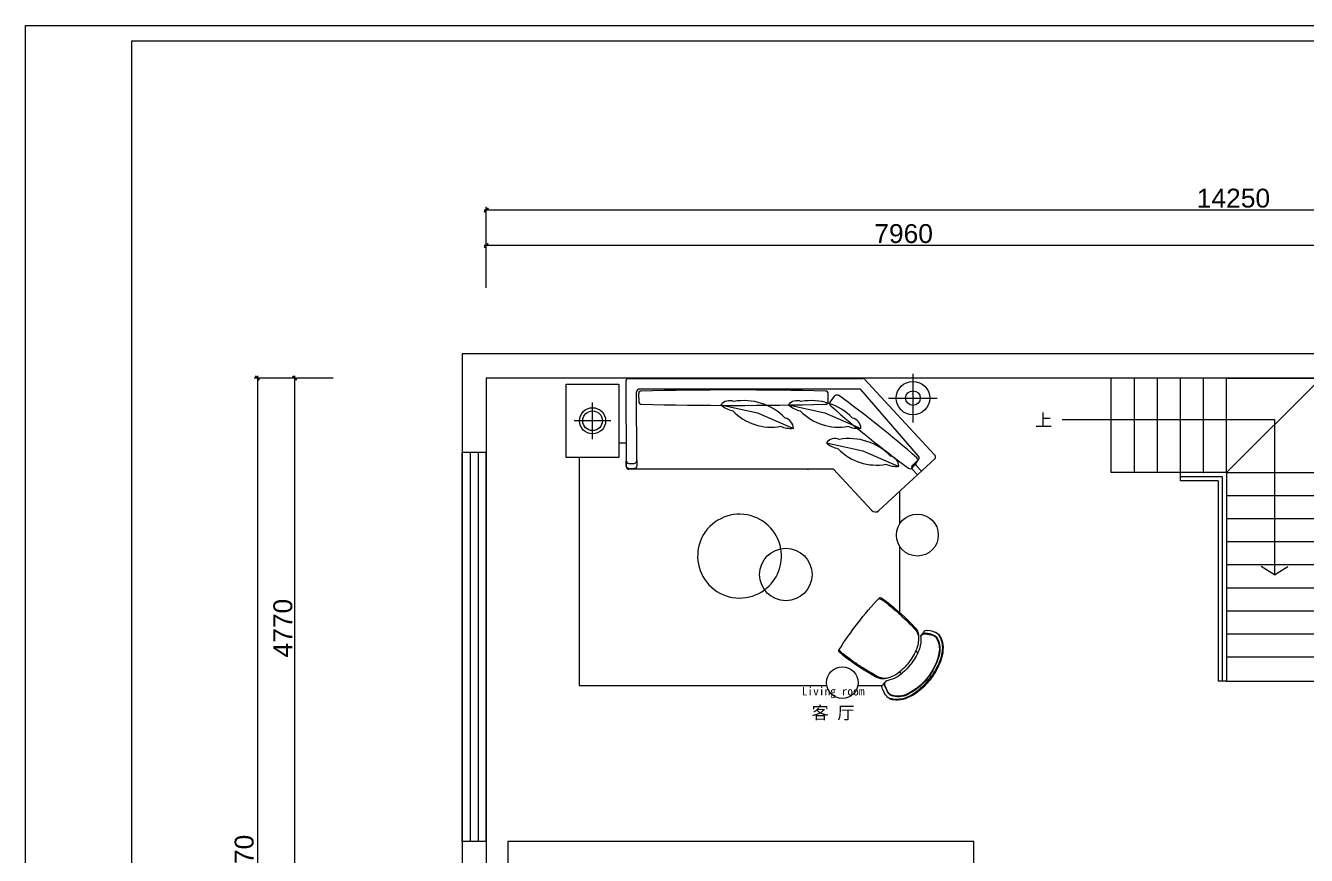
# Model space of a CAD drawing. Header units: millimetres. Extents: x 2919 to 27402, y 1359 to 40342.
# Drawn here: x 2919 to 15131, y 32428 to 40342 of the extents above; entities that cross this region are included whole.
import ezdxf

# ---------------------------------------------------------------- set-up
doc = ezdxf.new("R2010")
doc.units = ezdxf.units.MM
doc.linetypes.add('DASH', pattern=[0.35, 0.25, -0.1])
for name, color, linetype in [('1', 1, 'Continuous'), ('DIM', 1, 'Continuous'), ('FF-FURN', 51, 'Continuous'), ('W-文字', 30, 'Continuous')]:
    doc.layers.add(name, color=color, linetype=linetype)
doc.layers.add('填充', color=250, linetype='Continuous', lineweight=30)
doc.styles.get("Standard").update_dxf_attribs({"font": 'arial.ttf'})
doc.styles.add('家具内标注', font='simhei.ttf', dxfattribs={"height": 140})
doc.dimstyles.new('爱', dxfattribs={"dimtxt": 180, "dimasz": 40, "dimexe": 30, "dimexo": 30, "dimgap": 20, "dimtad": 1, "dimdec": 0, "dimdsep": 46, "dimtxsty": 'Standard', "dimblk": 'ARCHTICK', "dimcen": 2.5, "dimdle": 20, "dimclrd": 3, "dimclre": 3, "dimclrt": 3, "dimadec": 0, "dimazin": 0, "dimtfac": 1, "dimtdec": 0, "dimtmove": 2, "dimatfit": 3, "dimldrblk": 'OPEN90', "dimfxl": 0, "dimarcsym": 0})

# ---------------------------------------------------------------- blocks, each defined once
blk = doc.blocks.new('4a78gf4t8h7y4u874i78478o478op[pp[[p[[')
at = {"layer": 'DIM', "color": 152, "linetype": 'ByBlock'}
for p, q in [((0, -201.46), (0, 0)), ((0, 0), (420, 0)), ((17.39, -201.46), (17.39, -2.51)), ((17.39, -2.51), (300.11, -2.51))]:
    blk.add_line(p, q, dxfattribs=at)
blk = doc.blocks.new('sghsh')
at = {"layer": 'W-文字', "color": 30, "attachment_point": 5, "style": '家具内标注'}
for s, insert, char_height in [('\\A1;卫生间', (99639, -1702), 120), ('\\A1;Secondary defense', (99642, -1873), 80), ('\\A1;Living room', (93781, -2097), 80), ('\\A1;次 卧', (103642, -2075), 120), ('\\A1;客 厅', (93781, -2295), 120), ('\\A1;Second bedroom', (103641, -2274), 80), ('\\A1;{\\H0.85714x;过 道} ', (100421, -3301), 140), ('\\A1;Aisle', (100421, -3499), 80), ('\\A1;杂物间', (97715, -4528), 120), ('\\A1;儿童房', (100587, -4528), 120), ('\\A1;厨房', (93588, -6239), 120), ('\\A1;Kitchen', (93587, -6425), 80)]:
    blk.add_mtext(s, dxfattribs=dict(at, insert=insert, char_height=char_height))
blk = doc.blocks.new('YLD.Studio-01-206')
at = {"layer": 'FF-FURN', "color": 251}
for p, q in [((-2187, -61, 0), (-1021, 6982, 0)), ((-1978, -6815, 0), (-2187, -61, 0))]:
    blk.add_line(p, q, dxfattribs=at)
for centre, radius, start, end in [((-480, 5056), 1991, 106.37606, 180.48421), ((-5433, 5397), 4665, 349.97984, 19.66442), ((6371, -460), 10412, 148.11488, 204.1065), ((-9670, 663), 9693, 327.92995, 24.221), ((-6117, -4666), 4665, 332.55696, 2.24154), ((-1163, -4999), 1991, 171.73717, 245.84532)]:
    blk.add_arc(centre, radius, start, end, dxfattribs=at)
blk = doc.blocks.new('YLD.Studio-01-204')
at = {"layer": 'FF-FURN'}
for p, q in [((-340, -553), (-339, -551)), ((-339, -551), (-322, -520)), ((-313, -563), (-289, -519)), ((-285, -521), (-309, -565)), ((-295, -499), (-258, -499)), ((-114, -570), (-114, -546)), ((114, -546), (114, -570)), ((258, -499), (294, -499)), ((309, -565), (285, -521)), ((289, -519), (313, -563)), ((322, -520), (339, -551)), ((339, -551), (340, -553)), ((-350, -587), (-350, -586)), ((-350, -587), (-350, -587)), ((-348, -619), (-348, -618)), ((-348, -619), (-348, -618)), ((-348, -620), (-348, -619)), ((-348, -620), (-348, -619)), ((-14, -581), (0, -581)), ((0, -581), (14, -581)), ((348, -618), (348, -619)), ((348, -618), (348, -619)), ((348, -619), (348, -620)), ((348, -619), (348, -620)), ((350, -586), (350, -587)), ((350, -587), (350, -587)), ((-287, -713), (-286, -714)), ((-286, -714), (-286, -714)), ((-224, -721), (-224, -721)), ((-222, -717), (-222, -717)), ((-222, -717), (-222, -717)), ((-19, -767), (19, -767)), ((0, -772), (-19, -772)), ((19, -772), (0, -772)), ((222, -717), (222, -717)), ((222, -717), (222, -717)), ((224, -721), (224, -721)), ((286, -714), (287, -713)), ((286, -714), (286, -714)), ((28, -787), (-28, -787))]:
    blk.add_line(p, q, dxfattribs=at)
for centre, radius, start, end in [((113, -83), 413, 171.5522, 179.8087), ((1779, -81), 2079, 180.002, 189.3362), ((-286, -24), 9.29, 95.2823, 171.0613), ((-96, -73), 194, 162.1963, 181.3522), ((1778, -77), 2067, 180.0082, 182.6944), ((0, -2867), 2867, 89.9998, 95.7499), ((0, -2867), 2867, 84.2501, 90.0002), ((-1779, -81), 2079, 350.6638, 359.998), ((96, -73), 194, 358.6478, 17.8037), ((286, -24), 9.29, 8.9387, 84.7177), ((-1778, -77), 2067, 357.3056, 359.9918), ((-113, -83), 413, 0.1913, 8.4478), ((1778, -77), 2068, 182.6945, 185.391), ((-1778, -77), 2068, 354.609, 357.3055), ((1780, -77), 2069, 185.3912, 188.0865), ((-1780, -77), 2069, 351.9135, 354.6088), ((-161, -397), 114, 191.2065, 227.3007), ((1781, -77), 2071, 188.0865, 189.527), ((-134, -401), 129, 188.3409, 208.2409), ((161, -397), 114, 312.6993, 348.7935), ((134, -401), 129, 331.7591, 351.6591), ((-1781, -77), 2071, 350.473, 351.9135), ((-208, -611), 143, 156.079, 170.2604), ((-282, -539), 44.3, 122.6742, 154.5623), ((-294, -521), 22, 91.4383, 122.7488), ((-247, -543), 48.3, 119.7741, 150.6086), ((-247, -543), 43.7, 120.1428, 150.5914), ((-259, -529), 30, 87.4832, 113.1403), ((-252, -534), 33.6, 80.3672, 119.6392), ((-258, -526), 27.6, 53.5962, 89.7232), ((-160, -419), 97.1, 206.3078, 229.7514), ((-45, -287), 293, 227.8081, 248.8028), ((-36, -255), 303, 228.0906, 250.24), ((0, -59), 500, 253.9822, 270.0053), ((0, -59), 500, 269.9947, 286.0178), ((36, -255), 303, 289.76, 311.9094), ((45, -287), 293, 291.1972, 312.1919), ((160, -419), 97.1, 310.2486, 333.6922), ((258, -526), 27.6, 90.2768, 126.4038), ((252, -534), 33.6, 60.3608, 99.6328), ((259, -529), 30, 66.8597, 92.5168), ((247, -543), 43.7, 29.4086, 59.8572), ((247, -543), 48.3, 29.3914, 60.2259), ((294, -521), 22, 57.2512, 88.5617), ((282, -539), 44.3, 25.4377, 57.3258), ((208, -611), 143, 9.7396, 23.921), ((-261, -606), 90.8, 170.527, 197.0872), ((-271, -599), 79.5, 171.4416, 194.1629), ((-271, -599), 79.5, 174.0891, 194.1615), ((-144, -539), 219, 201.6305, 231.4519), ((-144, -539), 219, 201.6305, 231.4519), ((-242, -597), 111, 198.6713, 210.4574), ((-140, -536), 230, 210.5109, 230.3774), ((-206, -611), 117, 156.079, 170.2604), ((-269, -599), 53.2, 171.4416, 194.1629), ((-144, -553), 187, 198.3755, 244.3787), ((-269, -599), 48.8, 171.493, 193.9908), ((-206, -611), 113, 156.1743, 170.2376), ((-144, -553), 182, 198.4185, 244.3757), ((-14, -114), 466, 252.9391, 269.9879), ((14, -114), 466, 270.0121, 287.0609), ((144, -553), 182, 295.6243, 341.5815), ((144, -553), 187, 295.6213, 341.6245), ((144, -539), 219, 308.5481, 338.3695), ((144, -539), 219, 308.5481, 338.3695), ((140, -536), 230, 309.6226, 329.4891), ((206, -611), 113, 9.7624, 23.8257), ((206, -611), 117, 9.7396, 23.921), ((269, -599), 48.8, 346.0092, 8.507), ((269, -599), 53.2, 345.8371, 8.5584), ((242, -597), 111, 329.5426, 341.3287), ((271, -599), 79.5, 345.8371, 8.5584), ((261, -606), 90.8, 342.9128, 9.473), ((271, -599), 79.5, 345.8385, 5.9109), ((-50, -390), 401, 233.9482, 257.8762), ((-56, -390), 392, 234.9338, 258.8414), ((-56, -390), 392, 234.9338, 258.8414), ((0, -249), 523, 244.5382, 267.8656), ((0, -250), 518, 244.538, 267.8555), ((-4, -154), 633, 258.4274, 267.878), ((-4, -154), 633, 258.4274, 267.878), ((0, -250), 518, 272.1445, 295.462), ((0, -249), 523, 272.1344, 295.4618), ((4, -154), 633, 272.122, 281.5726), ((4, -154), 633, 272.122, 281.5726), ((56, -390), 392, 281.1586, 305.0662), ((56, -390), 392, 281.1586, 305.0662), ((50, -390), 401, 282.1238, 306.0518), ((5, -155), 642, 257.4668, 266.918), ((0, -333), 464, 266.3475, 273.6525), ((0, -595), 194, 261.7353, 278.2647), ((-5, -155), 642, 273.082, 282.5332)]:
    blk.add_arc(centre, radius, start, end, dxfattribs=at)
blk = doc.blocks.new('YLD.Studio-04-230')
at = {"layer": 'FF-FURN', "color": 251}
for p, q in [((1653, 1739, 0), (1653, 1276, 0)), ((1421, 1507, 0), (1884, 1507, 0)), ((-1055, 884, 0), (-1005, 885, 0)), ((1693, 903, 0), (1647, 844, 0)), ((1734, 810, 0), (1683, 865, 0))]:
    blk.add_line(p, q, dxfattribs=at)
at = {"layer": 'FF-FURN'}
for p, q in [((-1084, 1669, 0), (-1081, 859, 0)), ((-1059, 1694, 0), (1174, 1694, 0)), ((1143, 1594, 0), (-955, 1594, 0)), ((1707, 954, 0), (1157, 1590, 0)), ((1189, 1690, 0), (1859, 965, 0)), ((-981, 908, 0), (-982, 1568, 0)), ((-1081, 859, 0), (-1081, 854, 0)), ((1328, 434, 0), (1865, 931, 0)), ((1648, 866, 0), (1705, 919, 0)), ((895, 829, 0), (-1055, 829, 0)), ((895, 829, 0), (1257, 437, 0)), ((1697, 776, 0), (1646, 831, 0))]:
    blk.add_line(p, q, dxfattribs=at)
at = {"layer": 'FF-FURN', "color": 251, "linetype": 'Continuous', "lineweight": -3}
for p, q in [((-1402, 1116, 0), (-1402, 1466, 0)), ((-1227, 1291, 0), (-1577, 1291, 0))]:
    blk.add_line(p, q, dxfattribs=at)
at = {"layer": 'FF-FURN', "elevation": 0}
blk.add_lwpolyline([(-1152, 941), (-1652, 941), (-1652, 1641), (-1152, 1641)], close=True, dxfattribs=at)
at = {"layer": 'FF-FURN', "color": 251, "elevation": 0}
for points in [[(-939, 1574), (-939, 1574, 0.414214), (-964, 1549), (-962, 1474, 0.414214), (-937, 1449)], [(820, 1449), (820, 1449, 0.414214), (845, 1474), (845, 1549, 0.414214), (820, 1574)], [(870, 1433), (870, 1433, -0.414214), (864, 1468), (907, 1530, -0.414214), (941, 1536)]]:
    blk.add_lwpolyline(points, format="xyb", dxfattribs=at)
for points in [[(-1082, 1076), (-1152, 1076)], [(-1528, 941), (-1528, -1234), (832, -1234)], [(1528, 312), (1528, 620)], [(1528, -539), (1528, 91)], [(1127, -1234), (1360, -1234)]]:
    blk.add_lwpolyline(points, dxfattribs=at)
at = {"layer": 'FF-FURN', "elevation": 0}
blk.add_lwpolyline([(-981, 911), (-980, 861, -0.414214), (-1004, 835), (-1054, 834, -0.414214), (-1080, 859), (-1081, 909)], format="xyb", dxfattribs=at)
at = {"layer": 'FF-FURN'}
for centre, radius in [((1653, 1507, 0), 160), ((1695, 201, 0), 200), ((441, -175), 250), ((980, -1207, 0), 150)]:
    blk.add_circle(centre, radius, dxfattribs=at)
at = {"layer": 'FF-FURN', "color": 251}
blk.add_circle((1653, 1507, 0), 70, dxfattribs=at)
at = {"layer": 'FF-FURN', "linetype": 'Continuous', "lineweight": -3}
blk.add_circle((-1402, 1291, 0), 125, dxfattribs=at)
at = {"layer": 'FF-FURN', "color": 251, "linetype": 'Continuous', "lineweight": -3}
blk.add_circle((-1402, 1291, 0), 93.7, dxfattribs=at)
at = {"layer": 'FF-FURN'}
for centre, radius, start, end in [((-1059, 1669, 0), 25, 90, 180.2017), ((-956, 1568, 0), 26, 87.1987, 180.1776), ((1143, 1569, 0), 25, 55.0667, 90), ((1143, 1569, 0), 25, 55.0667, 90), ((1174, 1669, 0), 25, 55.0667, 90), ((1665, 848, 0), 25, 132.7566, 222.7566), ((1688, 937, 0), 25, 312.7566, 40.8358), ((1844, 945, 0), 25, 325.0667, 55.0667), ((-1056, 854, 0), 25, 181.0848, 271.0848), ((643, 804, 0), 25, 51.6326, 90), ((0, 0), 400, 10.2164, 306.5716), ((1294, 471, 0), 50, 222.7566, 312.7566)]:
    blk.add_arc(centre, radius, start, end, dxfattribs=at)
at = {"layer": 'FF-FURN', "color": 251}
for centre, radius, start, end in [((-55, -32859, 0), 34444, 88.5443, 91.4702), ((-5912, -7800, 0), 11582, 48.9738, 53.7166), ((-63, 36211, 0), 34773, 268.5594, 271.4537), ((8475, 10168, 0), 11582, 228.9543, 233.6612), ((-1056, 909, 0), 25, 181.0856, 271.0856), ((-1006, 910, 0), 25, 271.0856, 1.0856), ((1701, 882, 0), 25, 132.7566, 222.7566), ((1674, 918, 0), 25, 322.0168, 48.9738), ((1627, 859, 0), 25, 233.6612, 322.0168)]:
    blk.add_arc(centre, radius, start, end, dxfattribs=at)
at = {"layer": 'FF-FURN', "color": 250}
blk.add_arc((0, 0), 400, 306.5716, 10.2164, dxfattribs=at)
at = {"layer": 'FF-FURN', "color": 251, "extrusion": (0, 0, -1), "xscale": -0.05261800496623998, "yscale": 0.05261800496623998, "zscale": -0.05261800496623998, "rotation": 104.058036222693}
for p in [(-145, 1255, 0), (-788, 1255, 0), (-1150, 893, 0)]:
    blk.add_blockref('YLD.Studio-01-206', p, dxfattribs=at)
at = {"layer": 'FF-FURN', "xscale": -1.1, "yscale": 1.1, "zscale": 1.1, "rotation": 52.26939912018064}
blk.add_blockref('YLD.Studio-01-204', (1127, -638, 0), dxfattribs=at)
blk = doc.blocks.new('B GKJGD')
at = {"color": 255}
for p, q in [((1346703, -160397), (1346783, -160397)), ((1344793, -160837), (1344793, -160757))]:
    blk.add_line(p, q, dxfattribs=at)
at = {"layer": 'FF-FURN'}
for p, q in [((1347287, -159270), (1347287, -161294)), ((1346783, -159737), (1347683, -159737)), ((1346783, -160397), (1346783, -159737)), ((1346783, -159957), (1347683, -159957)), ((1346783, -160177), (1347683, -160177)), ((1346703, -160757), (1346703, -160397)), ((1346743, -160397), (1346743, -160794)), ((1346783, -160397), (1347683, -160397)), ((1346783, -160837), (1346783, -160397)), ((1346783, -160617), (1347683, -160617)), ((1346703, -160757), (1344793, -160757)), ((1346743, -160794), (1344793, -160794)), ((1346783, -160837), (1344793, -160837)), ((1344793, -160837), (1344793, -161737)), ((1345023, -160837), (1345023, -161737)), ((1345243, -160837), (1345243, -161737)), ((1345463, -160837), (1345463, -161737)), ((1345683, -160837), (1345683, -161737)), ((1345903, -160837), (1345903, -161737)), ((1346123, -160837), (1346123, -161737)), ((1346343, -160837), (1346343, -161737)), ((1346563, -160837), (1346563, -161737)), ((1346783, -160837), (1346783, -161737)), ((1346783, -160837), (1347683, -160837)), ((1346783, -160837), (1347683, -161737)), ((1347683, -160837), (1347683, -161737)), ((1345807, -161294), (1345884, -161166)), ((1347287, -161294), (1345807, -161294)), ((1345807, -161294), (1345884, -161422)), ((1346783, -161737), (1347683, -161737))]:
    blk.add_line(p, q, dxfattribs=at)
for p in [(1346783, -160397), (1346783, -160617)]:
    blk.add_point(p, dxfattribs=at)
at = {"layer": 'W-文字', "color": 30, "insert": (1347278, -159093), "char_height": 120, "attachment_point": 5, "rotation": 270, "style": '家具内标注'}
blk.add_mtext('\\A1;上', dxfattribs=at)
blk = doc.blocks.new('sghdj')
at = {"color": 1, "linetype": 'DASH'}
blk.add_line((95933, -3877), (95933, -3527), dxfattribs=at)
at = {"layer": 'FF-FURN'}
blk.add_lwpolyline([(95933, -3527), (91490, -3527), (91490, -3877), (95933, -3877)], close=True, dxfattribs=at)
at = {"color": 1, "rotation": 90}
blk.add_blockref('B GKJGD', (-62494, -1346790), dxfattribs=at)
at = {"layer": 'FF-FURN'}
blk.add_blockref('YLD.Studio-04-230', (93699, -806, 0), dxfattribs=at)
blk = doc.blocks.new('_ArchTick')
at = {"color": 0, "linetype": 'ByBlock', "const_width": 0.4}
blk.add_lwpolyline([(-0.5, -0.5), (0.5, 0.5)], dxfattribs=at)
blk = doc.blocks.new('*D94')
at = {"color": 3, "lineweight": -2, "ltscale": 100, "transparency": 16777216}
for p, q in [((91283, -14943), (91283, -14508)), ((99243, -14943), (99243, -14508)), ((99263, -14538), (91263, -14538))]:
    blk.add_line(p, q, dxfattribs=at)
at = {"layer": 'Defpoints', "color": 0, "ltscale": 100, "transparency": 16777216}
for p in [(91283, -14538), (91283, -14973), (99243, -14973)]:
    blk.add_point(p, dxfattribs=at)
at = {"color": 3, "lineweight": -2, "ltscale": 100, "transparency": 16777216, "xscale": 40, "yscale": 40, "zscale": 40, "rotation": 180}
blk.add_blockref('_ArchTick', (91283, -14538), dxfattribs=at)
at = {"color": 3, "lineweight": -2, "ltscale": 100, "transparency": 16777216, "xscale": 40, "yscale": 40, "zscale": 40}
blk.add_blockref('_ArchTick', (99243, -14538), dxfattribs=at)
at = {"color": 3, "ltscale": 100, "transparency": 16777216, "insert": (95263, -14426), "char_height": 180, "attachment_point": 5}
blk.add_mtext('7960', dxfattribs=at)
blk = doc.blocks.new('_Open90')
at = {"color": 0, "linetype": 'ByBlock', "lineweight": -2}
for p, q in [((0, 0), (-1, 0)), ((-0.5, 0.5), (0, 0)), ((0, 0), (-0.5, -0.5))]:
    blk.add_line(p, q, dxfattribs=at)
blk = doc.blocks.new('*D95')
at = {"color": 3, "lineweight": -2, "ltscale": 100, "transparency": 16777216}
for p, q in [((105553, -14200), (91263, -14200)), ((91283, -14943), (91283, -14170)), ((105533, -14943), (105533, -14170))]:
    blk.add_line(p, q, dxfattribs=at)
at = {"layer": 'Defpoints', "color": 0, "ltscale": 100, "transparency": 16777216}
for p in [(91283, -14200), (91283, -14973), (105533, -14973)]:
    blk.add_point(p, dxfattribs=at)
at = {"color": 3, "lineweight": -2, "ltscale": 100, "transparency": 16777216, "xscale": 40, "yscale": 40, "zscale": 40, "rotation": 180}
blk.add_blockref('_ArchTick', (91283, -14200), dxfattribs=at)
at = {"color": 3, "lineweight": -2, "ltscale": 100, "transparency": 16777216, "xscale": 40, "yscale": 40, "zscale": 40}
blk.add_blockref('_ArchTick', (105533, -14200), dxfattribs=at)
at = {"color": 3, "ltscale": 100, "transparency": 16777216, "insert": (98408, -14088), "char_height": 180, "attachment_point": 5}
blk.add_mtext('14250', dxfattribs=at)
blk = doc.blocks.new('*D98')
at = {"color": 3, "lineweight": -2, "ltscale": 100, "transparency": 16777216}
for p, q in [((89823, -15803), (89427, -15803)), ((89457, -20593), (89457, -15783)), ((89823, -20573), (89427, -20573))]:
    blk.add_line(p, q, dxfattribs=at)
at = {"layer": 'Defpoints', "color": 0, "ltscale": 100, "transparency": 16777216}
for p in [(89457, -15803), (89853, -15803), (89853, -20573)]:
    blk.add_point(p, dxfattribs=at)
at = {"color": 3, "lineweight": -2, "ltscale": 100, "transparency": 16777216, "xscale": 40, "yscale": 40, "zscale": 40}
for p, rotation in [((89457, -15803), 90), ((89457, -20573), 270)]:
    blk.add_blockref('_ArchTick', p, dxfattribs=dict(at, rotation=rotation))
at = {"color": 3, "ltscale": 100, "transparency": 16777216, "insert": (89345, -18188), "char_height": 180, "attachment_point": 5, "rotation": 90}
blk.add_mtext('4770', dxfattribs=at)
blk = doc.blocks.new('*D99')
at = {"color": 3, "lineweight": -2, "ltscale": 100, "transparency": 16777216}
for p, q in [((89823, -15803), (89071, -15803)), ((89101, -15783), (89101, -25093)), ((89823, -25073), (89071, -25073))]:
    blk.add_line(p, q, dxfattribs=at)
at = {"layer": 'Defpoints', "color": 0, "ltscale": 100, "transparency": 16777216}
for p in [(89853, -15803), (89101, -25073), (89853, -25073)]:
    blk.add_point(p, dxfattribs=at)
at = {"color": 3, "lineweight": -2, "ltscale": 100, "transparency": 16777216, "xscale": 40, "yscale": 40, "zscale": 40}
for p, rotation in [((89101, -15803), 90), ((89101, -25073), 270)]:
    blk.add_blockref('_ArchTick', p, dxfattribs=dict(at, rotation=rotation))
at = {"color": 3, "ltscale": 100, "transparency": 16777216, "insert": (88976, -20438), "char_height": 180, "attachment_point": 5, "rotation": 90}
blk.add_mtext('9270', dxfattribs=at)
blk = doc.blocks.new('sthdyj')
at = {"ltscale": 100}
for p, q in [((95703.3, -15572.6), (91053.3, -15572.6)), ((91053.3, -15572.6), (91053.3, -16511.3)), ((99473.3, -15572.6), (95703.3, -15572.6)), ((95933.3, -15802.6), (91283.3, -15802.6)), ((91283.3, -15802.6), (91283.3, -16511.3)), ((99243.3, -15802.6), (95933.3, -15802.6)), ((91283.3, -16511.3), (91053.3, -16511.3)), ((91283.3, -20222.6), (91053.3, -20222.6)), ((91053.3, -20222.6), (91053.3, -20802.6)), ((91283.3, -20222.6), (91283.3, -20572.6))]:
    blk.add_line(p, q, dxfattribs=at)
at = {"color": 255}
for p, q in [((95703.3, -15572.6), (95703.3, -15572.6)), ((95933.3, -15802.6), (95933.3, -15802.6))]:
    blk.add_line(p, q, dxfattribs=at)
at = {"layer": '1', "ltscale": 100}
for p, q in [((91130, -16511.3), (91130, -20222.6)), ((91206.6, -16511.3), (91206.6, -20222.6))]:
    blk.add_line(p, q, dxfattribs=at)
at = {"layer": '填充', "ltscale": 100}
for p, q in [((91053.3, -16511.3), (91053.3, -20222.6)), ((91283.3, -16511.3), (91283.3, -20222.6))]:
    blk.add_line(p, q, dxfattribs=at)
at = {"color": 3, "ltscale": 100}
for base, p1, p2, angle, picture, middle in [((91283.3, -14199.6), (105533.3, -14972.6), (91283.3, -14972.6), 180, '*D95', (98408.3, -14087.7)), ((91283.3, -14537.8), (99243.3, -14972.6), (91283.3, -14972.6), 180, '*D94', (95263.3, -14425.9)), ((89456.9, -15802.6), (89853.3, -20572.6), (89853.3, -15802.6), 270, '*D98', (89345, -18187.6))]:
    dim = blk.add_linear_dim(base=base, p1=p1, p2=p2, angle=angle, dimstyle='爱', dxfattribs=at)
    dim.commit()
    dim.dimension.update_dxf_attribs({"geometry": picture, "text_midpoint": middle})
dim = blk.add_linear_dim(base=(89101.2, -25072.6), p1=(89853.3, -15802.6), p2=(89853.3, -25072.6), angle=90, dimstyle='爱', dxfattribs=at)
dim.commit()
dim.dimension.update_dxf_attribs({"geometry": '*D99', "text_midpoint": (88975.6, -20437.6), "dimtype": 128})

msp = doc.modelspace()

# ---------------------------------------------------------------- block references
at = {"color": 6}
for name, p in [('sthdyj', (-83972.5, 52783)), ('sghdj', (-83972.5, 36087.8)), ('sghsh', (-83162.8, 36077, 0))]:
    msp.add_blockref(name, p, dxfattribs=at)
at = {"layer": 'DIM', "xscale": 58.29279913964817, "yscale": 58.29279913964817, "zscale": 58.29279913964817}
msp.add_blockref('4a78gf4t8h7y4u874i78478o478op[pp[[p[[', (2918.9, 40341.7), dxfattribs=at)

doc.saveas('drawing.dxf')
